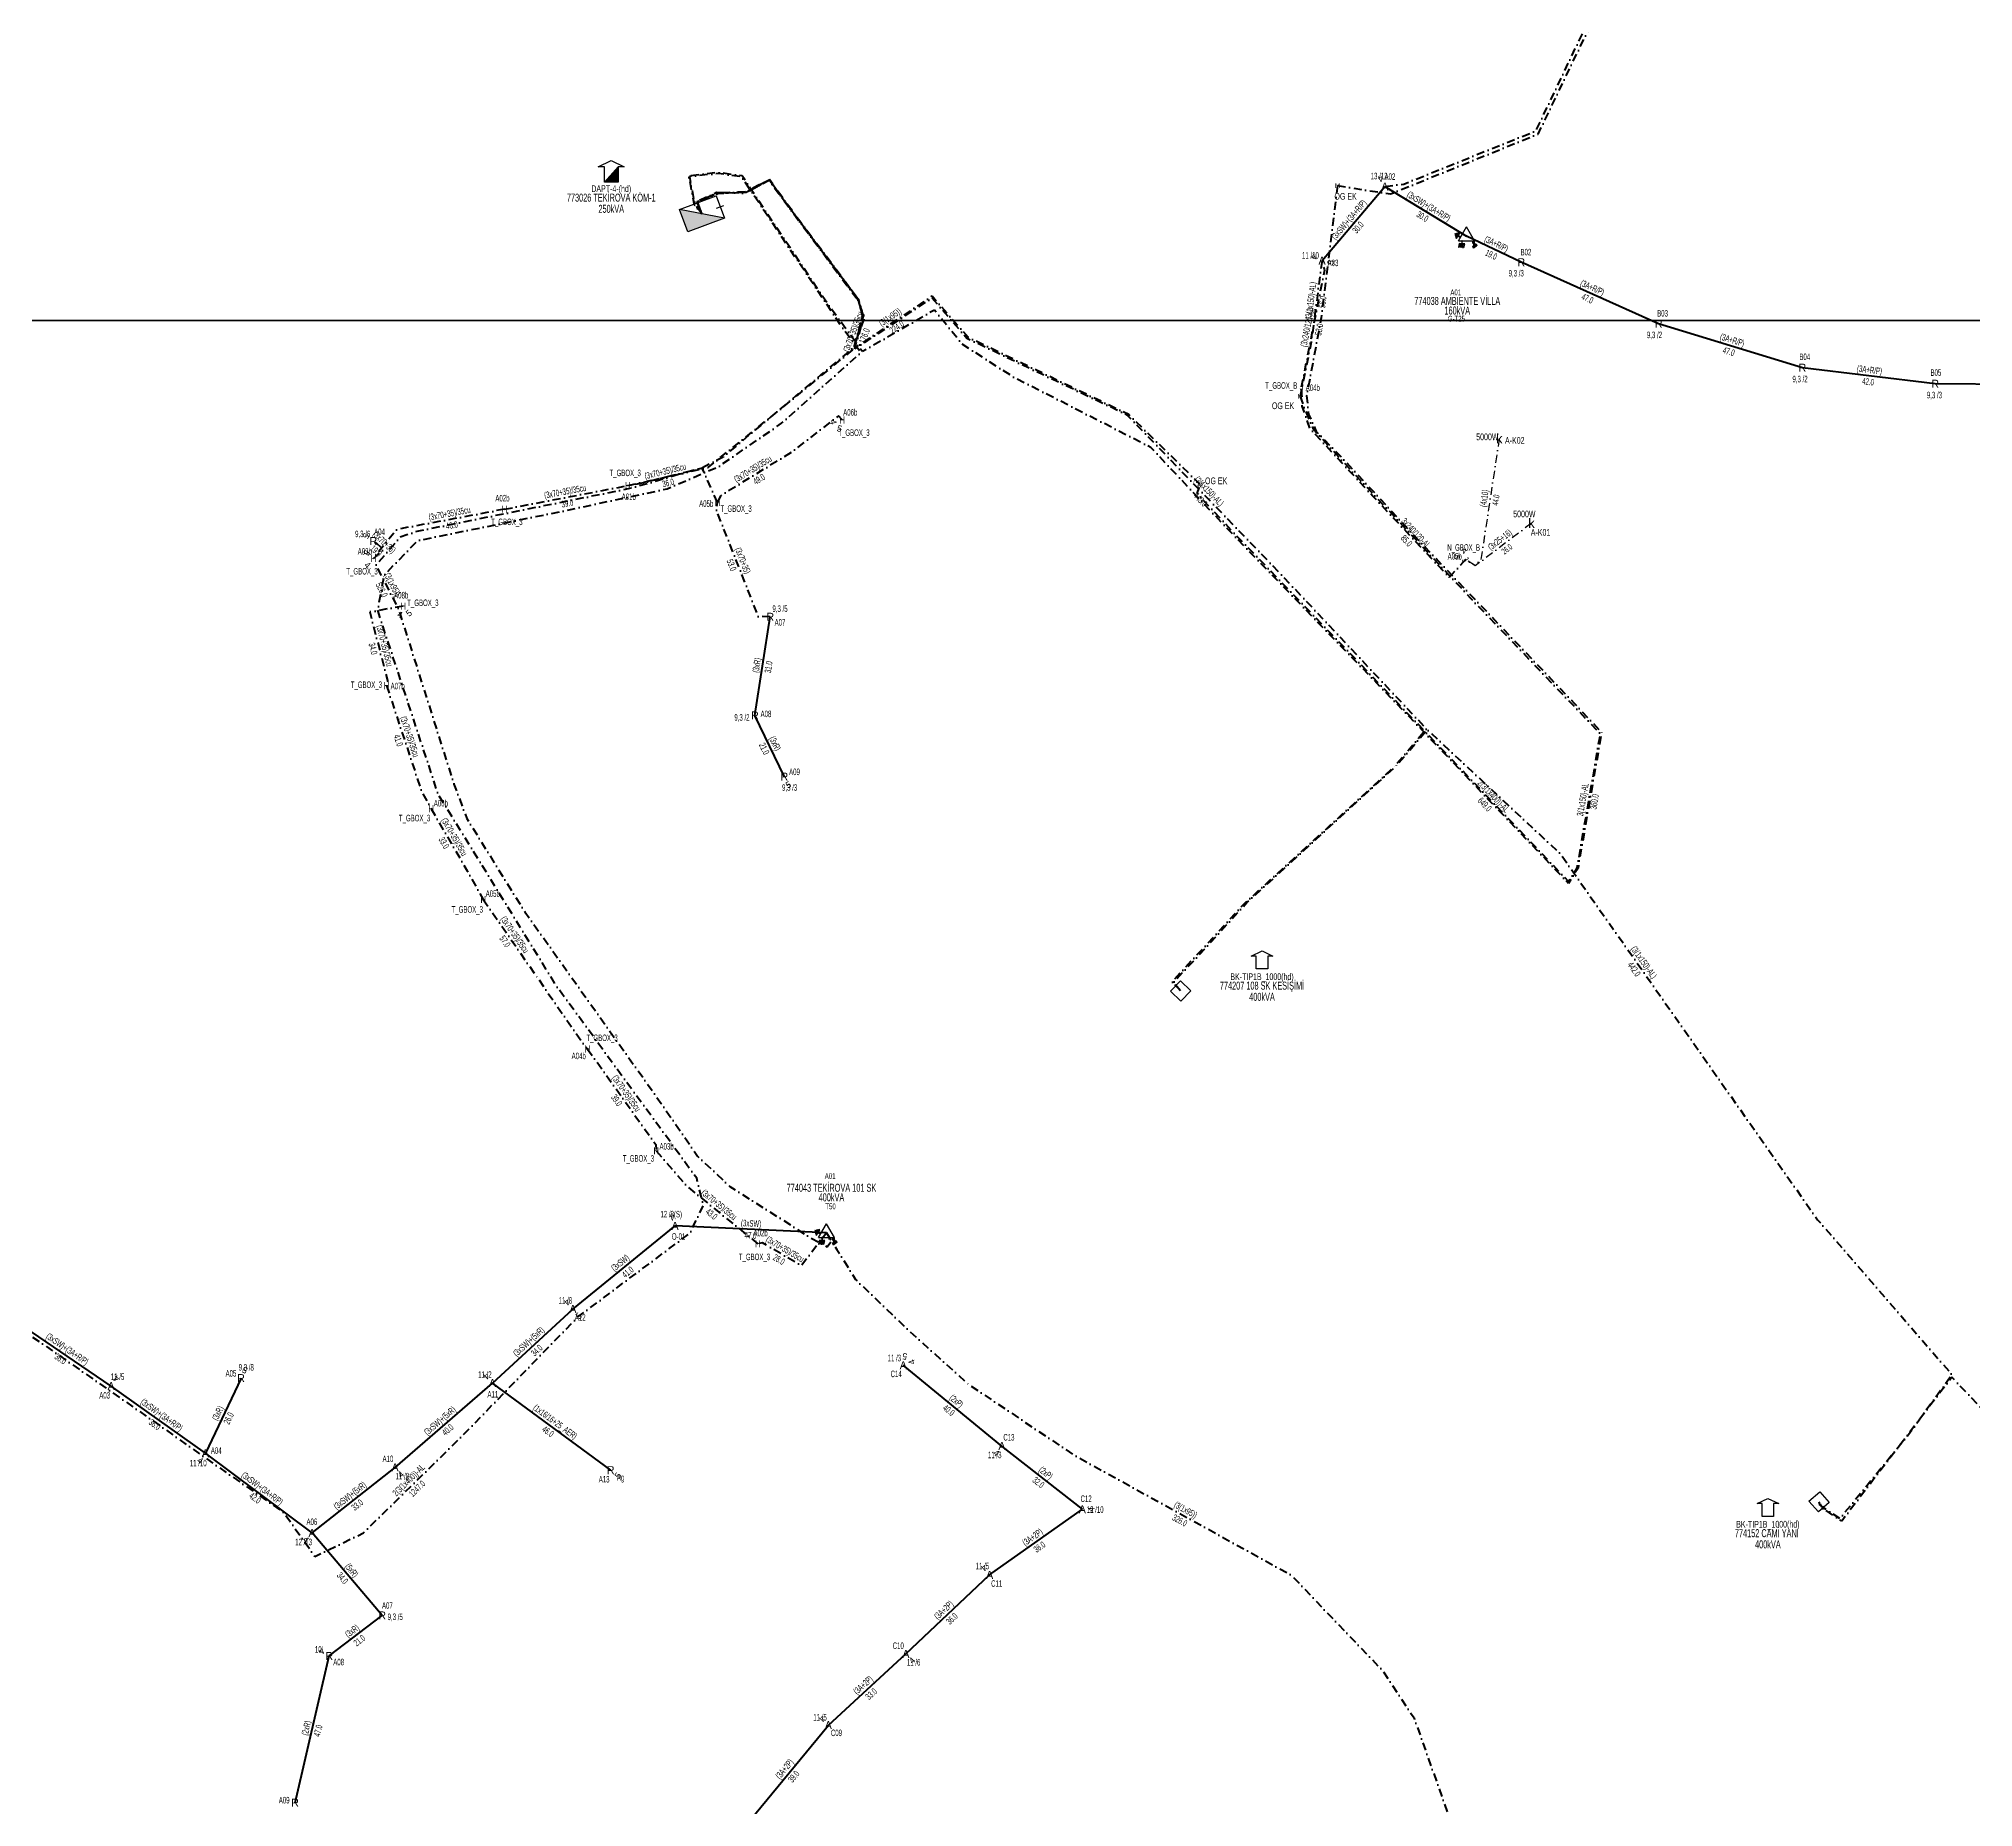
# Model space of a CAD drawing. Header units: millimetres. Extents: x 545573 to 547771, y 4041066 to 4042863.
# Drawn here: x 546329 to 546934, y 4041491 to 4042043 of the extents above; entities that cross this region are included whole.
import ezdxf
from ezdxf.enums import TextEntityAlignment as Align

# ---------------------------------------------------------------- set-up
doc = ezdxf.new("R2010")
doc.units = ezdxf.units.MM
doc.linetypes.add('DASHDOT', pattern=[5, 2.5, -1.25, 0, -1.25])
doc.layers.add('ANTET', color=250, linetype='Continuous')
for name, color, linetype, lineweight in [('DIREK_AG_MEVCUT', 120, 'Continuous', 25), ('DIREK_BOX_MEVCUT', 5, 'Continuous', 25), ('DIREK_BOX_YENI', 5, 'Continuous', 25), ('DIREK_OG_MEVCUT', 16, 'Continuous', 25), ('HAT_ABONE_YERALTI_MEVCUT', 56, 'DASHDOT', 30), ('HAT_AG_HAVAI_MEVCUT', 126, 'Continuous', 50), ('HAT_BOX_YERALTI_MEVCUT', 192, 'DASHDOT', 50), ('HAT_BOX_YERALTI_YENI', 5, 'DASHDOT', 50), ('HAT_ENH_YERALTI_MEVCUT', 6, 'DASHDOT', 70), ('HAT_OG_HAVAI_MEVCUT', 48, 'Continuous', 70), ('HAT_OG_YERALTI_MEVCUT', 48, 'DASHDOT', 70), ('HAT_OG_YERALTI_YENI', 1, 'DASHDOT', 70), ('KOFRE_ABONE_MEVCUT', 6, 'Continuous', 25), ('NODE_OG_YENI', 5, 'Continuous', 25), ('TRAFO_MEVCUT', 5, 'Continuous', 30), ('TRAFO_TADILAT_BYSK', 5, 'Continuous', 30)]:
    doc.layers.add(name, color=color, linetype=linetype, lineweight=lineweight)
doc.styles.add('Direk', font='B_CAD')
doc.styles.get("Standard").update_dxf_attribs({"font": 'Arial'})

# ---------------------------------------------------------------- blocks, each defined once
blk = doc.blocks.new('MODDONBINA_KARE')
at = {"layer": 'TRAFO_TADILAT_BYSK', "linetype": 'Continuous'}
for p, q in [((-2.25, -2.25), (-2.25, 2.25)), ((-2.25, 2.25), (2.25, 2.25)), ((2.25, 2.25), (-2.25, -2.25)), ((0, 1.8), (0, 2.7)), ((2.25, 2.25), (2.25, -2.25)), ((2.25, -2.25), (-2.25, -2.25))]:
    blk.add_line(p, q, dxfattribs=at)
blk.add_solid([(-2.25, -2.25), (2.25, -2.25), (2.25, 2.25)], dxfattribs=at)
blk = doc.blocks.new('MODDONDAPT')
at = {"layer": 'TRAFO_TADILAT_BYSK', "linetype": 'Continuous'}
for p, q in [((-3.4, 2), (0, 3.6)), ((-1.8, 2), (-3.4, 2)), ((1.8, 2), (-1.8, -2)), ((-1.8, -2), (-1.8, 2)), ((0, 3.6), (3.4, 2)), ((3.4, 2), (1.8, 2)), ((1.8, 2), (1.8, -2)), ((1.8, -2), (-1.8, -2))]:
    blk.add_line(p, q, dxfattribs=at)
blk.add_solid([(-1.8, -2), (1.8, -2), (1.8, 2)], dxfattribs=at)
blk = doc.blocks.new('MEV_DIREK')
h = blk.add_hatch(color=32)
h.paths.add_polyline_path([(-2.14, 0.97), (-2.35, 1.09), (-3.31, -0.55), (-3.09, -0.67), (-2.67, 0.06), (-1.89, -0.39), (-1.79, -0.22), (-2.56, 0.23)])
h.paths.add_polyline_path([(-3.46, -0.17), (-3.33, -0.25), (-2.61, 0.99), (-2.74, 1.06)])
h.paths.add_polyline_path([(-3.54, 0.29), (-3.41, 0.22), (-3.05, 0.82), (-3.18, 0.9)])
h.paths.add_polyline_path([(-3.58, 0.81), (-3.66, 0.68), (-3.53, 0.61), (-3.45, 0.74)])
h.paths.add_polyline_path([(-1.51, -2.34), (-2.26, -2.33), (-2.52, -3.47), (-2.42, -3.47), (-2.21, -2.53), (-1.91, -2.54), (-2.12, -3.47), (-2.02, -3.47), (-1.81, -2.54), (-1.51, -2.54), (-1.72, -3.47), (-1.62, -3.48), (-1.41, -2.54), (-1.11, -2.54), (-1.32, -3.48), (-1.22, -3.48), (-1.01, -2.54), (-0.71, -2.55), (-0.92, -3.48), (-0.82, -3.48), (-0.56, -2.35), (-1.31, -2.34), (-1.31, -1.44), (-1.51, -1.44)])
at = {"layer": 'TRAFO_MEVCUT'}
for points in [[(2.35, -1.57), (2.12, -1.92), (2.08, -1.44), (1.94, -1.44), (2.01, -2.32), (2.25, -1.96), (2.31, -2.67), (2.1, -2.67), (2.39, -2.87), (2.4, -2.86), (2.64, -2.49), (2.45, -2.63)], [(2.35, -1.57), (2.12, -1.92), (2.08, -1.44), (1.94, -1.44), (2.01, -2.32), (2.25, -1.96), (2.31, -2.67), (2.1, -2.67), (2.39, -2.87), (1.98, -3.19), (2.2, -3.79), (2.26, -3.74), (2.08, -3.26), (2.26, -3.13), (2.44, -3.6), (2.49, -3.56), (2.32, -3.08), (2.49, -2.94), (2.67, -3.42), (2.73, -3.38), (2.55, -2.9), (2.73, -2.76), (2.91, -3.24), (2.97, -3.2), (2.79, -2.72), (2.97, -2.58), (3.15, -3.06), (3.21, -3.01), (2.98, -2.42), (2.4, -2.86), (2.64, -2.49), (2.45, -2.63)], [(2.97, -2.58), (3.15, -3.06), (3.21, -3.01), (2.98, -2.42), (2.4, -2.86), (2.64, -2.49), (2.45, -2.63), (2.35, -1.57), (2.12, -1.92), (2.08, -1.44), (1.94, -1.44), (2.01, -2.32), (2.25, -1.96), (2.31, -2.67), (2.1, -2.67), (2.39, -2.87), (1.98, -3.19), (2.2, -3.79), (2.26, -3.74), (2.08, -3.26), (2.26, -3.13), (2.44, -3.6), (2.49, -3.56), (2.32, -3.08), (2.49, -2.94), (2.67, -3.42), (2.73, -3.38), (2.55, -2.9), (2.73, -2.76), (2.91, -3.24), (2.97, -3.2), (2.79, -2.72)]]:
    blk.add_hatch(color=32, dxfattribs=at).paths.add_polyline_path(points)
at = {"layer": 'TRAFO_MEVCUT', "linetype": 'Continuous'}
for p, q in [((-2.5, -1.44), (0, 2.89)), ((2.5, -1.44), (0, 2.89)), ((-2.5, -1.44), (2.5, -1.44))]:
    blk.add_line(p, q, dxfattribs=at)
at = {"layer": 'TRAFO_MEVCUT', "color": 32, "flags": 128}
blk.add_lwpolyline([(1.94, -1.44), (2.08, -1.44), (2.12, -1.92), (2.35, -1.57), (2.45, -2.63), (2.64, -2.49), (2.4, -2.86), (2.98, -2.42), (3.21, -3.01), (3.15, -3.06), (2.97, -2.58), (2.79, -2.72), (2.97, -3.2), (2.91, -3.24), (2.73, -2.76), (2.55, -2.9), (2.73, -3.38), (2.67, -3.42), (2.49, -2.94), (2.32, -3.08), (2.49, -3.56), (2.44, -3.6), (2.26, -3.13), (2.08, -3.26), (2.26, -3.74), (2.2, -3.79), (1.98, -3.19), (2.39, -2.87), (2.1, -2.67), (2.31, -2.67), (2.25, -1.96), (2.01, -2.32), (1.94, -1.44)], dxfattribs=at)
at = {"layer": 'TRAFO_TADILAT_BYSK', "color": 32, "flags": 128}
for points in [[(-3.53, 0.61), (-3.45, 0.74), (-3.58, 0.81), (-3.66, 0.68), (-3.53, 0.61)], [(-3.41, 0.22), (-3.05, 0.82), (-3.18, 0.9), (-3.54, 0.29), (-3.41, 0.22)], [(-3.33, -0.25), (-2.61, 0.99), (-2.74, 1.06), (-3.46, -0.17), (-3.33, -0.25)], [(-1.79, -0.22), (-2.56, 0.23), (-2.14, 0.97), (-2.35, 1.09), (-3.31, -0.55), (-3.09, -0.67), (-2.67, 0.06), (-1.89, -0.39), (-1.79, -0.22)], [(-1.31, -1.44), (-1.51, -1.44), (-1.51, -2.34), (-2.26, -2.33), (-2.52, -3.47), (-2.42, -3.47), (-2.21, -2.53), (-1.91, -2.54), (-2.12, -3.47), (-2.02, -3.47), (-1.81, -2.54), (-1.51, -2.54), (-1.72, -3.47), (-1.62, -3.48), (-1.41, -2.54), (-1.11, -2.54), (-1.32, -3.48), (-1.22, -3.48), (-1.01, -2.54), (-0.71, -2.55), (-0.92, -3.48), (-0.82, -3.48), (-0.56, -2.35), (-1.31, -2.34), (-1.31, -1.44)]]:
    blk.add_lwpolyline(points, dxfattribs=at)
blk = doc.blocks.new('MEV_BINA_KARE')
at = {"layer": 'TRAFO_MEVCUT', "linetype": 'Continuous'}
for p, q in [((-2.25, -2.25), (-2.25, 2.25)), ((-2.25, 2.25), (2.25, 2.25)), ((0, 1.8), (0, 2.7)), ((2.25, 2.25), (2.25, -2.25)), ((2.25, -2.25), (-2.25, -2.25))]:
    blk.add_line(p, q, dxfattribs=at)
blk = doc.blocks.new('MEV_BETKOSK')
at = {"layer": 'TRAFO_MEVCUT', "linetype": 'Continuous'}
for p, q in [((-3.4, 2), (0, 3.6)), ((-1.8, 2), (-3.4, 2)), ((-1.8, -2), (-1.8, 2)), ((0, 3.6), (3.4, 2)), ((3.4, 2), (1.8, 2)), ((1.8, 2), (1.8, -2)), ((1.8, -2), (-1.8, -2))]:
    blk.add_line(p, q, dxfattribs=at)

msp = doc.modelspace()

# ---------------------------------------------------------------- linework, layer by layer
at = {"layer": 'ANTET', "flags": 128}
for points in [[(546248.06, 4041955.34), (546248.06, 4042835.34), (547573.06, 4042835.34), (547573.06, 4041955.34), (546248.06, 4041955.34)], [(545573.06, 4041075.34), (545573.06, 4041955.34), (547243.06, 4041955.34), (547243.06, 4041075.34), (545573.06, 4041075.34)]]:
    msp.add_lwpolyline(points, close=True, dxfattribs=at)
at = {"layer": 'HAT_ABONE_YERALTI_MEVCUT', "flags": 128}
for points in [[(546785.57, 4041918.45), (546779.83, 4041880.58), (546777.86, 4041878.91), (546774.99, 4041880.65)], [(546795.64, 4041892.03), (546778.08, 4041878.69), (546774.99, 4041880.65)]]:
    msp.add_lwpolyline(points, dxfattribs=at)
at = {"layer": 'HAT_AG_HAVAI_MEVCUT'}
for p, q in [((546792.43, 4041973.59), (546775.33, 4041981.74)), ((546835.37, 4041954.36), (546792.43, 4041973.59)), ((546880.31, 4041940.62), (546835.37, 4041954.36)), ((546921.79, 4041935.61), (546880.31, 4041940.62)), ((546965.01, 4041935.14), (546921.79, 4041935.61)), ((546552.93, 4041831.9), (546557.74, 4041862.75)), ((546562.17, 4041812.76), (546552.93, 4041831.9)), ((546630.13, 4041603.51), (546599.31, 4041628.77)), ((546392.37, 4041624.73), (546381.21, 4041601.23)), ((546507.89, 4041595.95), (546470.92, 4041623.2)), ((546655.27, 4041583.74), (546630.13, 4041603.51)), ((546626.29, 4041563.23), (546655.27, 4041583.74)), ((546436.46, 4041550.54), (546414.54, 4041576.32)), ((546600.13, 4041538.51), (546626.29, 4041563.23)), ((546419.92, 4041537.86), (546436.46, 4041550.54)), ((546409.24, 4041491.99), (546419.92, 4041537.86)), ((546575.89, 4041516.25), (546600.13, 4041538.51)), ((546551.34, 4041486.46), (546575.89, 4041516.25))]:
    msp.add_line(p, q, dxfattribs=at)
at = {"layer": 'HAT_BOX_YERALTI_MEVCUT', "flags": 128}
for points in [[(546513.23, 4041903.77), (546538.31, 4041909.44), (546560.47, 4041927.3), (546583.53, 4041946.2), (546587.27, 4041956.29), (546584.94, 4041962.36), (546564.2, 4041989.94), (546557.43, 4041999.33), (546549.73, 4041995.17), (546540.98, 4041995.38), (546534.91, 4041992.56), (546535.26, 4041990.65), (546536.4, 4041988.75)], [(546723.79, 4041934.62), (546731.02, 4041971.25), (546730.18, 4041974.14)], [(546580.19, 4041924.28), (546579.02, 4041925.53), (546564.32, 4041914.17), (546542.2, 4041900.58), (546541.22, 4041898.53)], [(546541.22, 4041898.53), (546536.49, 4041909.17), (546514.24, 4041903.74), (546513.23, 4041903.77)], [(546474.69, 4041896.4), (546513.23, 4041903.77)], [(546557.74, 4041862.75), (546554.01, 4041862.84), (546540.8, 4041896.42), (546541.22, 4041898.53)], [(546474.69, 4041896.4), (546441.04, 4041890.05), (546434.96, 4041882.66), (546433.76, 4041881)], [(546433.76, 4041881), (546436.84, 4041883.77), (546434.81, 4041885.67), (546433.68, 4041886.44)], [(546443.01, 4041866.06), (546432.61, 4041864.27), (546438.25, 4041842.26), (546437.82, 4041841.25)], [(546437.82, 4041841.25), (546448.79, 4041808.14), (546451.75, 4041802.75)], [(546451.75, 4041802.75), (546463.05, 4041783.31), (546468.05, 4041774.37)], [(546468.05, 4041774.37), (546484.71, 4041750.31), (546499.39, 4041729.12), (546500.65, 4041727.62)], [(546500.65, 4041727.62), (546521.93, 4041697.8), (546522.13, 4041695.81)], [(546522.13, 4041695.81), (546531.63, 4041684.72), (546549.53, 4041670.28), (546553.85, 4041666.7)], [(546575.33, 4041670.13), (546567.46, 4041659.89), (546555.35, 4041666.99), (546553.85, 4041666.7)]]:
    msp.add_lwpolyline(points, dxfattribs=at)
at = {"layer": 'HAT_BOX_YERALTI_YENI', "flags": 128}
msp.add_lwpolyline([(546774.99, 4041880.65), (546769.95, 4041875.08), (546745.98, 4041900.57), (546726.37, 4041921.64), (546724, 4041928.58), (546723.91, 4041932.2), (546723.79, 4041934.62)], dxfattribs=at)
at = {"layer": 'HAT_ENH_YERALTI_MEVCUT', "flags": 128}
msp.add_lwpolyline([(546735.03, 4041997.56), (546751.56, 4041994.94), (546797.72, 4042013.69), (546831.18, 4042083.23), (546874.64, 4042170.25), (546878.06, 4042186.38), (546875.44, 4042261.33), (546882.29, 4042294.39), (546901.63, 4042371.73), (546894.57, 4042377.17), (546867.97, 4042372.74), (546865.95, 4042369.11), (546866.02, 4042367.18)], dxfattribs=at)
at = {"layer": 'HAT_OG_HAVAI_MEVCUT'}
for p, q in [((546730.18, 4041974.14), (546749.8, 4041997.27)), ((546749.8, 4041997.27), (546775.33, 4041981.74)), ((546496.05, 4041646.34), (546527.99, 4041672.34)), ((546575.33, 4041670.13), (546527.99, 4041672.34)), ((546470.92, 4041623.2), (546496.05, 4041646.34)), ((546351.74, 4041622.25), (546322.25, 4041642.37)), ((546381.21, 4041601.23), (546351.74, 4041622.25)), ((546440.49, 4041596.82), (546470.92, 4041623.2)), ((546414.54, 4041576.32), (546381.21, 4041601.23)), ((546414.54, 4041576.32), (546440.49, 4041596.82))]:
    msp.add_line(p, q, dxfattribs=at)
at = {"layer": 'HAT_OG_YERALTI_MEVCUT', "flags": 128}
for points in [[(546749.8, 4041997.27), (546755.75, 4041998.05), (546796.98, 4042014.65), (546828.74, 4042080.91), (546828.75, 4042082.17)], [(546536.4, 4041988.75), (546534.98, 4041992.39), (546541.37, 4041995.06), (546550.56, 4041995.65), (546557.27, 4041999.24), (546561.28, 4041993.85), (546585.22, 4041961.63), (546586.58, 4041956.7), (546583.76, 4041946.93), (546542.98, 4041912.71), (546536.54, 4041909.37), (546514.23, 4041902.93), (546447.32, 4041889.43), (546442.09, 4041887.69), (546434.47, 4041878.88), (546441.54, 4041865.21), (546458.88, 4041810.46), (546462.88, 4041799.7), (546481.05, 4041770.52), (546523.69, 4041710.59), (546535.01, 4041694.16), (546545.15, 4041684.62), (546570.72, 4041668.39), (546575.52, 4041665.78), (546576.72, 4041667.4), (546575.33, 4041670.13)], [(546692.07, 4041904.14), (546669.81, 4041925.96), (546619.67, 4041950.07), (546608.29, 4041963), (546584.16, 4041946.76), (546586.23, 4041953.66), (546586.86, 4041956.75), (546585.48, 4041961.68), (546574.05, 4041977.13), (546566.64, 4041986.85), (546557.47, 4041999.42), (546554.24, 4041997.77), (546549.97, 4041995.58), (546541.27, 4041995.24), (546534.8, 4041992.43), (546536.06, 4041989.31), (546536.4, 4041988.75)], [(546685.96, 4041745.78), (546683.35, 4041748.69), (546705.77, 4041772.96), (546752.83, 4041815.94), (546762.8, 4041827.73), (546717.78, 4041875.57), (546669.28, 4041925.84), (546619.17, 4041949.8), (546608.32, 4041962.42), (546584.16, 4041946.55), (546584.49, 4041948.72), (546586.33, 4041954.95), (546586.58, 4041956.91), (546585.29, 4041961.75), (546566.54, 4041986.93), (546557.45, 4041999.28), (546550.23, 4041995.39), (546541.54, 4041995.23), (546534.86, 4041992.47), (546536.4, 4041988.75)], [(546730.18, 4041974.14), (546726.8, 4041948.64), (546723.31, 4041931.67)], [(546685.96, 4041745.78), (546683.78, 4041748.47), (546694.06, 4041759.52), (546706.71, 4041773.42), (546726.53, 4041791.56), (546753.43, 4041816.19), (546763.03, 4041827.49), (546804.61, 4041788.71), (546853.88, 4041718.62), (546885.04, 4041674.25), (546927.05, 4041625.82), (546913.75, 4041607.38), (546891.97, 4041580.79), (546886.28, 4041584.64), (546885.52, 4041586.06)], [(546575.33, 4041670.13), (546578.59, 4041664.95), (546584.42, 4041655.56), (546600.85, 4041639.82), (546619.47, 4041622.96), (546652.71, 4041600.66), (546720.57, 4041563.14), (546749.16, 4041533.22), (546758.93, 4041518.49), (546777.83, 4041465.18), (546786.36, 4041445.03), (546789.74, 4041438.56)], [(547201.98, 4041379.4), (547196.25, 4041378.33), (547184.11, 4041373.68), (547166.11, 4041388.78), (547155.77, 4041386.77), (547146.11, 4041391.9), (547046.21, 4041499.29), (546927.02, 4041625.04), (546892.59, 4041580.06), (546885.92, 4041584.56), (546885.52, 4041586.06)]]:
    msp.add_lwpolyline(points, dxfattribs=at)
at = {"layer": 'HAT_OG_YERALTI_YENI', "flags": 128}
for points in [[(545992.9, 4041905.46), (545996.63, 4041904.8), (546001.61, 4041903.68), (546006.52, 4041902.03), (546011.47, 4041900.8), (546016.98, 4041900.84), (546027.02, 4041899.9), (546032.71, 4041898.8), (546037.68, 4041895.99), (546042.09, 4041892.77), (546046.8, 4041889.73), (546051.04, 4041885.66), (546054.95, 4041882.57), (546060.81, 4041879.05), (546065.12, 4041874.94), (546068.33, 4041870.5), (546070.93, 4041865.92), (546073.18, 4041861.12), (546075.81, 4041856.88), (546079.74, 4041853.08), (546084.15, 4041850.31), (546089.53, 4041847.6), (546094.53, 4041848.77), (546100.29, 4041850.92), (546104.24, 4041852.44), (546109.36, 4041853.35), (546114.69, 4041854.97), (546120.22, 4041856.01), (546125.29, 4041855.17), (546130.38, 4041852.35), (546135.04, 4041849.13), (546139.75, 4041845.46), (546144.04, 4041842.65), (546150.01, 4041839.82), (546153.14, 4041838.32), (546154.43, 4041837.89), (546159.62, 4041835.42), (546166.27, 4041831.06), (546169.21, 4041829.25), (546172.19, 4041827.16), (546178.34, 4041822.72), (546180.18, 4041817.86), (546177.5, 4041812.54), (546174.69, 4041808.1), (546172.87, 4041802.61), (546171.81, 4041797.38), (546171.2, 4041791.12), (546171.89, 4041785.83), (546174.27, 4041777.51), (546184.07, 4041765.85), (546194.15, 4041752.13), (546200.49, 4041742.49), (546203.96, 4041738.28), (546211.8, 4041731.01), (546217.8, 4041724.67), (546224.08, 4041718.68), (546229.28, 4041712.85), (546234.88, 4041706.02), (546241.78, 4041697.44), (546259.37, 4041683.94), (546263.75, 4041676.6), (546265.54, 4041675.19), (546271.09, 4041670.04), (546274.06, 4041667.46), (546283.93, 4041663.14), (546289.59, 4041665.22), (546295.98, 4041661.8), (546301.02, 4041655.19), (546331.53, 4041634.63), (546367.81, 4041609.33), (546381.64, 4041599.47), (546405.7, 4041582.7), (546415.46, 4041568.96), (546430.6, 4041576.35), (546461.48, 4041606.67), (546497.64, 4041643.87), (546532.6, 4041670.02), (546536.85, 4041678.72), (546534.77, 4041687.24), (546491.2, 4041746.91), (546453.99, 4041807.22), (546435.05, 4041864.81), (546437.14, 4041875.87), (546447.56, 4041886.58), (546493.7, 4041895.96), (546525.49, 4041902.76), (546541.69, 4041909.77), (546561.25, 4041923.24), (546586.03, 4041945.32), (546580.66, 4041952.58), (546548.71, 4042000.38), (546541.5, 4042001.33), (546532.46, 4042000.45), (546533.92, 4041992.94), (546534.94, 4041990.54), (546536.4, 4041988.75)], [(546735.03, 4041997.56), (546732.08, 4041973.71), (546729.9, 4041956.17), (546725.36, 4041931.8), (546725.98, 4041926.14), (546728.39, 4041920.7), (546736.73, 4041912.14), (546761.36, 4041885.59), (546808.94, 4041835.79), (546817.56, 4041826.58), (546810.17, 4041784.21), (546807.22, 4041779.41), (546757.58, 4041831.38), (546701.33, 4041889.49), (546676.72, 4041915.69), (546633.86, 4041937.62), (546617.64, 4041948.07), (546609.05, 4041958.64), (546586.53, 4041945.66), (546575.53, 4041960.82), (546548.91, 4042000.61), (546541.45, 4042001.61), (546532.21, 4042000.58), (546534, 4041991.59), (546536.4, 4041988.75)], [(546723.31, 4041931.67), (546725.22, 4041926.59), (546727.41, 4041921.43), (546738.62, 4041909.21), (546776.49, 4041868.7), (546817.11, 4041826.23), (546809.82, 4041784.31), (546807.24, 4041780), (546760.17, 4041829.15), (546733.98, 4041856.47), (546702.38, 4041889.27), (546691.12, 4041901.31), (546691.82, 4041903.1), (546692.07, 4041904.14)]]:
    msp.add_lwpolyline(points, dxfattribs=at)

# ---------------------------------------------------------------- block references
at = {"layer": 'TRAFO_MEVCUT'}
for name, p in [('MEV_DIREK', (546775.33, 4041981.74)), ('MEV_BETKOSK', (546711.42, 4041754.69)), ('MEV_DIREK', (546575.33, 4041670.13)), ('MEV_BETKOSK', (546869.51, 4041583.51))]:
    msp.add_blockref(name, p, dxfattribs=at)
for p, rotation in [((546685.96, 4041745.78), 45.80692899999999), ((546885.52, 4041586.06), 220.629156)]:
    msp.add_blockref('MEV_BINA_KARE', p, dxfattribs=dict(at, rotation=rotation))
at = {"layer": 'TRAFO_TADILAT_BYSK', "xscale": 1.199999999999999, "yscale": 1.199999999999999}
msp.add_blockref('MODDONDAPT', (546508.05, 4042001.05), dxfattribs=at)
at = {"layer": 'TRAFO_TADILAT_BYSK', "xscale": 1.648182, "yscale": 2.708334999999999, "rotation": 290.608123}
msp.add_blockref('MODDONBINA_KARE', (546536.4, 4041988.75), dxfattribs=at)

# ---------------------------------------------------------------- texts
at = {"layer": 'DIREK_AG_MEVCUT', "width": 0.53}
for s, p in [('B02', (546793.9, 4041976.76)), ('9,3 /3', (546790.86, 4041970.18)), ('B03', (546836.6, 4041957.64)), ('9,3 /2', (546834.07, 4041950.89)), ('B04', (546881.03, 4041944.04)), ('9,3 /2', (546879.56, 4041937.07)), ('B05', (546922.02, 4041939.1)), ('9,3 /3', (546921.56, 4041932.07)), ('9,3 /6', (546430.37, 4041888.68)), ('A04', (546435.64, 4041889.33)), ('9,3 /5', (546560.79, 4041865.29)), ('A07', (546560.79, 4041861.03)), ('9,3 /2', (546548.89, 4041831.3)), ('A08', (546556.4, 4041832.41)), ('A09', (546565.32, 4041814.28)), ('9,3 /3', (546563.8, 4041809.38)), ('A05', (546389.21, 4041626.23)), ('9,3 /8', (546393.98, 4041628.12)), ('A13', (546505.82, 4041593.13)), ('Ag', (546510.94, 4041593.7)), ('A07', (546438.09, 4041553.64)), ('9,3 /5', (546440.53, 4041550.11)), ('10I', (546416.75, 4041539.91)), ('A08', (546422.86, 4041535.97)), ('A09', (546405.83, 4041492.79))]:
    msp.add_text(s, height=2.05, dxfattribs=at).set_placement(p, align=Align.MIDDLE_CENTER)
at = {"layer": 'DIREK_AG_MEVCUT', "style": 'Direk'}
for p in [(546792.43, 4041973.59), (546835.37, 4041954.36), (546880.31, 4041940.62), (546921.79, 4041935.61), (546433.68, 4041886.44), (546557.74, 4041862.75), (546552.93, 4041831.9), (546562.17, 4041812.76), (546392.37, 4041624.73), (546507.89, 4041595.95), (546436.46, 4041550.54), (546419.92, 4041537.86), (546409.24, 4041491.99)]:
    msp.add_text('R', height=2.5, dxfattribs=at).set_placement(p, align=Align.MIDDLE_CENTER)
at = {"layer": 'DIREK_AG_MEVCUT', "color": 32, "style": 'Direk'}
for s, rotation, p in [('5', 595.7874, (546431.36, 4041888.01)), ('5', 385.75283, (546563.38, 4041810.24)), ('5', 514.5956, (546393.57, 4041627.26)), ('5', 413.60811, (546510.15, 4041594.29)), ('4', 237.18475, (546417.57, 4041539.38))]:
    msp.add_text(s, height=2, rotation=rotation, dxfattribs=at).set_placement(p, align=Align.MIDDLE_CENTER)
at = {"layer": 'DIREK_BOX_MEVCUT', "color": 32, "style": 'Direk'}
for s, rotation, p in [('4', 283.02507, (546577.47, 4041923.65)), ('5', 343.02507, (546579.38, 4041921.6)), ('5', 231.08356, (546431.58, 4041882.76)), ('4', 318.03345, (546431.88, 4041878.91)), ('4', 339.79782, (546442.04, 4041863.43)), ('5', 399.79782, (546444.8, 4041863.91))]:
    msp.add_text(s, height=2, rotation=rotation, dxfattribs=at).set_placement(p, align=Align.MIDDLE_CENTER)
at = {"layer": 'DIREK_BOX_MEVCUT', "style": 'Direk', "width": 0.8}
for p in [(546580.19, 4041924.28), (546513.23, 4041903.77), (546541.22, 4041898.53), (546474.69, 4041896.4), (546433.76, 4041881), (546443.01, 4041866.06), (546437.82, 4041841.25), (546451.75, 4041802.75), (546468.05, 4041774.37), (546500.65, 4041727.62), (546522.13, 4041695.81), (546553.85, 4041666.7)]:
    msp.add_text('H', height=2.25, dxfattribs=at).set_placement(p, align=Align.MIDDLE_CENTER)
at = {"layer": 'DIREK_BOX_MEVCUT', "width": 0.53}
for s, p in [('A06b', (546582.75, 4041926.67)), ('T_GBOX_3', (546583.89, 4041920.32)), ('T_GBOX_3', (546512.4, 4041907.75)), ('A02b', (546474.04, 4041899.83)), ('A01b', (546513.51, 4041900.28)), ('A05b', (546537.74, 4041898.14)), ('T_GBOX_3', (546475.44, 4041892.44)), ('T_GBOX_3', (546547.06, 4041896.59)), ('A03b', (546431.03, 4041883.2)), ('T_GBOX_3', (546430.16, 4041877)), ('A08b', (546442.42, 4041869.51)), ('T_GBOX_3', (546449.18, 4041867.13)), ('T_GBOX_3', (546431.52, 4041841.51)), ('A07b', (546441.31, 4041841.1)), ('A06b', (546454.8, 4041804.47)), ('T_GBOX_3', (546446.58, 4041799.83)), ('T_GBOX_3', (546463.06, 4041771.26)), ('A05b', (546471.02, 4041776.22)), ('T_GBOX_3', (546505.17, 4041731.13)), ('A04b', (546497.88, 4041725.48)), ('T_GBOX_3', (546516.53, 4041693.42)), ('A03b', (546525.34, 4041697.18)), ('A02b', (546554.72, 4041670.09)), ('T_GBOX_3', (546552.81, 4041662.64))]:
    msp.add_text(s, height=2.05, dxfattribs=at).set_placement(p, align=Align.MIDDLE_CENTER)
at = {"layer": 'DIREK_BOX_YENI', "width": 0.53}
for s, p in [('T_GBOX_B', (546717.43, 4041935.07)), ('A04b', (546727.28, 4041934.37)), ('A05b', (546771.64, 4041881.67)), ('N_GBOX_B', (546774.44, 4041884.42))]:
    msp.add_text(s, height=2.05, dxfattribs=at).set_placement(p, align=Align.MIDDLE_CENTER)
at = {"layer": 'DIREK_BOX_YENI', "style": 'Direk', "width": 0.8}
msp.add_text('J', height=2.25, dxfattribs=at).set_placement((546723.79, 4041934.62), align=Align.MIDDLE_CENTER)
at = {"layer": 'DIREK_BOX_YENI', "color": 32, "style": 'Direk'}
for s, rotation, p in [('5', 253.07036, (546772.31, 4041881.47)), ('4', 188.2751, (546774.59, 4041883.42))]:
    msp.add_text(s, height=2, rotation=rotation, dxfattribs=at).set_placement(p, align=Align.MIDDLE_CENTER)
at = {"layer": 'DIREK_BOX_YENI', "style": 'Direk', "width": 0.8}
msp.add_text('J', height=2.25, rotation=309.79766, dxfattribs=at).set_placement((546774.99, 4041880.65), align=Align.MIDDLE_CENTER)
at = {"layer": 'DIREK_OG_MEVCUT', "width": 0.53}
for s, p in [('13 /12', (546748.01, 4042000.55)), ('A02', (546751.39, 4042000.38)), ('11 /10', (546726.55, 4041975.75)), ('A03', (546733.6, 4041973.41)), ('12 /8(S)', (546526.79, 4041676)), ('O-01', (546529.09, 4041669.02)), ('11 /8', (546493.72, 4041649.03)), ('A12', (546498.34, 4041643.7)), ('11 /5', (546353.77, 4041625.17)), ('11 /2', (546468.55, 4041625.85)), ('11 /3', (546596.54, 4041631.03)), ('C14', (546597.09, 4041626.06)), ('A03', (546349.74, 4041619.38)), ('A11', (546471.05, 4041619.7)), ('A04', (546384.6, 4041602.07)), ('C13', (546632.32, 4041606.24)), ('11 /10', (546378.97, 4041598.16)), ('A10', (546438.26, 4041599.51)), ('11 /3', (546627.9, 4041600.73)), ('11 /8', (546442.76, 4041594.08)), ('C12', (546656.46, 4041587.03)), ('12 /10', (546659.28, 4041583.64)), ('A06', (546414.49, 4041579.82)), ('12 /13', (546411.9, 4041573.51)), ('11 /5', (546624.03, 4041565.98)), ('C11', (546628.51, 4041560.52)), ('C10', (546597.74, 4041541.07)), ('11 /6', (546602.56, 4041535.9)), ('11 /5', (546573.3, 4041518.7)), ('C09', (546578.43, 4041513.84))]:
    msp.add_text(s, height=2.05, dxfattribs=at).set_placement(p, align=Align.MIDDLE_CENTER)
at = {"layer": 'DIREK_OG_MEVCUT', "color": 32, "style": 'Direk'}
for s, rotation, p in [('4', 208.58041, (546748.46, 4041999.72)), ('4', 246.06743, (546727.62, 4041975.28)), ('5', 437.98158, (546732.92, 4041973.56)), ('4', 198.23557, (546527.12, 4041675)), ('4', 220.89102, (546494.21, 4041648.46)), ('5', 400.89102, (546497.88, 4041644.22)), ('5', 530.66426, (546599.76, 4041631.53)), ('4', 470.66426, (546601.93, 4041629.76)), ('4', 145.09128, (546353.34, 4041624.55)), ('4', 221.78689, (546469.05, 4041625.29)), ('4', 323.8616, (546379.56, 4041598.96)), ('4', 321.24469, (546628.38, 4041601.32)), ('4', 399.61762, (546442.28, 4041594.66)), ('4', 448.55435, (546658.07, 4041583.67)), ('4', 316.80285, (546412.62, 4041574.28)), ('4', 219.32942, (546624.52, 4041565.39)), ('4', 402.96975, (546602.04, 4041536.46)), ('4', 226.53638, (546573.86, 4041518.17))]:
    msp.add_text(s, height=2, rotation=rotation, dxfattribs=at).set_placement(p, align=Align.MIDDLE_CENTER)
at = {"layer": 'DIREK_OG_MEVCUT', "style": 'Direk'}
for p in [(546749.8, 4041997.27), (546730.18, 4041974.14), (546527.99, 4041672.34), (546496.05, 4041646.34), (546599.31, 4041628.77), (546351.74, 4041622.25), (546470.92, 4041623.2), (546381.21, 4041601.23), (546630.13, 4041603.51), (546440.49, 4041596.82), (546655.27, 4041583.74), (546414.54, 4041576.32), (546626.29, 4041563.23), (546600.13, 4041538.51), (546575.89, 4041516.25)]:
    msp.add_text('A', height=2.5, dxfattribs=at).set_placement(p, align=Align.MIDDLE_CENTER)
at = {"layer": 'HAT_ABONE_YERALTI_MEVCUT', "lineweight": 30, "width": 0.53}
for s, rotation, p in [('(4x10)', 441.37973, (546781.86, 4041899.64)), ('(3x25+16)', 397.21503, (546786.34, 4041886.04))]:
    msp.add_text(s, height=2.05, rotation=rotation, dxfattribs=at).set_placement(p, align=Align.CENTER)
for s, rotation, p in [('44.0', 441.37973, (546783.54, 4041899.39)), ('26.0', 397.21503, (546787.37, 4041884.68))]:
    msp.add_text(s, height=1.9, rotation=rotation, dxfattribs=at).set_placement(p, align=Align.TOP_CENTER)
at = {"layer": 'HAT_AG_HAVAI_MEVCUT', "lineweight": 30, "width": 0.53}
for s, rotation, p in [('19.0', 334.51022, (546783.51, 4041976.9)), ('47.0', 335.88022, (546813.55, 4041963.2)), ('47.0', 342.99445, (546857.59, 4041946.68)), ('42.0', 353.11211, (546900.95, 4041937.27)), ('31.0', 81.1365, (546556.18, 4041847.19)), ('21.0', 295.75283, (546556.78, 4041821.96)), ('40.0', 320.66426, (546614.18, 4041615.48)), ('26.0', 424.5956, (546387.56, 4041612.61)), ('46.0', 323.60811, (546488.9, 4041608.89)), ('32.0', 321.82513, (546642.18, 4041592.95)), ('36.0', 35.28358, (546641.27, 4041572.79)), ('34.0', 310.37334, (546424.85, 4041562.88)), ('36.0', 43.37526, (546613.79, 4041550.25)), ('21.0', 37.47594, (546428.71, 4041543.53)), ('33.0', 42.56424, (546588.58, 4041526.75)), ('47.0', 76.89355, (546415.41, 4041514.74)), ('39.0', 50.50851, (546564.27, 4041500.81))]:
    msp.add_text(s, height=2.05, rotation=rotation, dxfattribs=at).set_placement(p, align=Align.TOP_CENTER)
for s, rotation, p in [('(3A+R/P)', 334.51022, (546784.24, 4041978.43)), ('(3A+R/P)', 335.88022, (546814.25, 4041964.75)), ('(3A+R/P)', 342.99445, (546858.09, 4041948.3)), ('(3A+R/P)', 353.11211, (546901.15, 4041938.95)), ('(3xR)', 81.1365, (546554.5, 4041847.46)), ('(3xR)', 295.75283, (546558.32, 4041822.7)), ('(3xR)', 424.5956, (546386.02, 4041613.34)), ('(1x16/16+25_AER)', 323.60811, (546489.91, 4041610.26)), ('(2xP)', 320.66426, (546615.26, 4041616.79)), ('(2xP)', 321.82513, (546643.23, 4041594.29)), ('(3A+2P)', 35.28358, (546640.29, 4041574.18)), ('(5xR)', 310.37334, (546426.15, 4041563.98)), ('(3A+2P)', 43.37526, (546612.63, 4041551.49)), ('(3xR)', 37.47594, (546427.67, 4041544.88)), ('(3A+2P)', 42.56424, (546587.43, 4041528.01)), ('(2xR)', 76.89355, (546413.75, 4041515.12)), ('(3A+2P)', 50.50851, (546562.96, 4041501.9))]:
    msp.add_text(s, height=2.05, rotation=rotation, dxfattribs=at).set_placement(p, align=Align.CENTER)
at = {"layer": 'HAT_BOX_YERALTI_MEVCUT', "lineweight": 30, "width": 0.53}
for s, rotation, p in [('(3x70+35)/35cu', 69.66381, (546584.6, 4041951.54)), ('(3x240/120-Al)', 78.82363, (546726.57, 4041953.1)), ('(3x70+35)/35cu', 391.56367, (546552.82, 4041908.1)), ('(3x70+35)/35cu', 373.70575, (546525.17, 4041907.28)), ('(3x70+35)/35cu', 10.82829, (546493.8, 4041900.92)), ('(3x70+35)/35cu', 370.68306, (546457.71, 4041894.06)), ('(3x70+35)', 316.9368, (546436.4, 4041885.34)), ('(3x70+35)', 291.47679, (546548.2, 4041879.94)), ('(3x70+35)/35cu', 284.37078, (546436.25, 4041853.48)), ('(3x70+35)/35cu', 288.34334, (546444.11, 4041824.96)), ('(3x70+35)/35cu', 300.15683, (546458.14, 4041793.46)), ('(3x70+35)/35cu', 304.70703, (546477.08, 4041762.82)), ('(3x70+35)/35cu', 305.50437, (546511.98, 4041713.2)), ('(3x70+35)/35cu', 321.10017, (546541.11, 4041678.17)), ('(3x70+35)/35cu', 329.62087, (546561.84, 4041664.18))]:
    msp.add_text(s, height=2.05, rotation=rotation, dxfattribs=at).set_placement(p, align=Align.CENTER)
for s, rotation, p in [('53.0', 78.82363, (546728.24, 4041952.77)), ('176.0', 69.66381, (546586.2, 4041950.95)), ('36.0', 373.70575, (546525.57, 4041905.63)), ('49.0', 391.56367, (546553.7, 4041906.65)), ('39.0', 10.82829, (546494.12, 4041899.25)), ('46.0', 370.68306, (546458.03, 4041892.39)), ('19.0', 316.9368, (546435.24, 4041884.1)), ('53.0', 291.47679, (546546.61, 4041879.32)), ('34.0', 284.37078, (546434.61, 4041853.05)), ('41.0', 288.34334, (546442.5, 4041824.43)), ('33.0', 300.15683, (546456.67, 4041792.61)), ('57.0', 304.70703, (546475.68, 4041761.86)), ('39.0', 305.50437, (546510.6, 4041712.22)), ('43.0', 321.10017, (546540.05, 4041676.84)), ('28.0', 329.62087, (546560.98, 4041662.71))]:
    msp.add_text(s, height=2.05, rotation=rotation, dxfattribs=at).set_placement(p, align=Align.TOP_CENTER)
at = {"layer": 'HAT_BOX_YERALTI_YENI', "lineweight": 30, "width": 0.53}
msp.add_text('3x240/120-Al', height=2.05, rotation=313.2522, dxfattribs=at).set_placement((546758.58, 4041888.41), align=Align.CENTER)
msp.add_text('85.0', height=2.05, rotation=313.2522, dxfattribs=at).set_placement((546757.35, 4041887.24), align=Align.TOP_CENTER)
at = {"layer": 'HAT_OG_HAVAI_MEVCUT', "lineweight": 30, "width": 0.53}
for s, rotation, p in [('(3xSW)+(3A+R/P)', 328.68942, (546763.01, 4041990.23)), ('(3xSW)+(3A+R/P)', 49.68484, (546739.34, 4041986.25)), ('(3xSW)', 357.32988, (546551.7, 4041672.09)), ('(3xSW)', 39.14126, (546511.48, 4041660)), ('(3xSW)+(5xR)', 42.64077, (546482.91, 4041635.4)), ('(3xSW)+(3A+R/P)', 325.69172, (546337.48, 4041633.01)), ('(3xSW)+(3A+R/P)', 324.49085, (546366.97, 4041612.43)), ('(3xSW)+(5xR)', 40.93301, (546455.15, 4041610.65)), ('(3xSW)+(3A+R/P)', 323.23236, (546398.38, 4041589.45)), ('(3xSW)+(5xR)', 38.30222, (546426.99, 4041587.23))]:
    msp.add_text(s, height=2.05, rotation=rotation, dxfattribs=at).set_placement(p, align=Align.CENTER)
for s, rotation, p in [('30.0', 328.68942, (546762.12, 4041988.78)), ('30.0', 49.68484, (546740.64, 4041985.15)), ('47.0', 357.32988, (546551.62, 4041670.39)), ('41.0', 39.14126, (546512.56, 4041658.68)), ('36.0', 325.69172, (546336.52, 4041631.61)), ('34.0', 42.64077, (546484.06, 4041634.15)), ('36.0', 324.49085, (546365.98, 4041611.05)), ('40.0', 40.93301, (546456.26, 4041609.37)), ('42.0', 323.23236, (546397.37, 4041588.09)), ('33.0', 38.30222, (546428.04, 4041585.9))]:
    msp.add_text(s, height=2.05, rotation=rotation, dxfattribs=at).set_placement(p, align=Align.TOP_CENTER)
at = {"layer": 'HAT_OG_YERALTI_MEVCUT', "lineweight": 30, "width": 0.53}
for s, rotation, p in [('(3(1x150)-AL)', 442.45024, (546727.65, 4041961.5)), ('(3(1x95))', 393.9407, (546595.75, 4041955.59)), ('(3(1x150)-AL)', 313.97026, (546694.14, 4041901.3)), ('(3(1x95))', 297.32895, (546438.76, 4041872.43)), ('(3(1x150)-AL)', 305.10467, (546829.94, 4041754.15)), ('(3(1x95))', 331.06174, (546687.06, 4041582.64))]:
    msp.add_text(s, height=2.05, rotation=rotation, dxfattribs=at).set_placement(p, align=Align.CENTER)
for s, rotation, p in [('56.0', 442.45024, (546729.33, 4041961.28)), ('224.0', 393.9407, (546596.7, 4041954.18)), ('443.0', 313.97026, (546692.92, 4041900.11)), ('526.0', 297.32895, (546437.25, 4041871.65)), ('442.0', 305.10467, (546828.55, 4041753.17)), ('326.0', 331.06174, (546686.23, 4041581.16))]:
    msp.add_text(s, height=2.05, rotation=rotation, dxfattribs=at).set_placement(p, align=Align.TOP_CENTER)
at = {"layer": 'HAT_OG_YERALTI_YENI', "lineweight": 30, "width": 0.53}
for s, rotation, p in [('2(3(1x400))-AL', 313.68069, (546783.01, 4041805.98)), ('3(1x150)-AL', 440.14117, (546812.63, 4041805.42)), ('2(3(1x400))-AL', 44.46786, (546445.44, 4041592.12))]:
    msp.add_text(s, height=2.05, rotation=rotation, dxfattribs=at).set_placement(p, align=Align.CENTER)
for s, rotation, p in [('649.0', 313.68069, (546781.78, 4041804.81)), ('360.0', 440.14117, (546814.3, 4041805.13)), ('1247.0', 44.46786, (546446.64, 4041590.91))]:
    msp.add_text(s, height=2.05, rotation=rotation, dxfattribs=at).set_placement(p, align=Align.TOP_CENTER)
at = {"layer": 'KOFRE_ABONE_MEVCUT', "width": 0.6}
for s, p in [('5000W', (546781.84, 4041919.01)), ('A-K02', (546790.41, 4041917.9)), ('5000W', (546793.41, 4041894.91)), ('A-K01', (546798.47, 4041889.15))]:
    msp.add_text(s, height=2.1, dxfattribs=at).set_placement(p, align=Align.MIDDLE_CENTER)
at = {"layer": 'KOFRE_ABONE_MEVCUT', "style": 'Direk'}
for p in [(546785.57, 4041918.45), (546795.64, 4041892.03)]:
    msp.add_text('k', height=3, dxfattribs=at).set_placement(p, align=Align.MIDDLE_CENTER)
at = {"layer": 'NODE_OG_YENI', "style": 'Direk'}
for p in [(546735.03, 4041997.56), (546723.31, 4041931.67), (546692.07, 4041904.14)]:
    msp.add_text('M', height=1.4, dxfattribs=at).set_placement(p, align=Align.MIDDLE_CENTER)
at = {"layer": 'NODE_OG_YENI', "width": 0.6}
for p in [(546737.53, 4041995.26), (546717.99, 4041929.78), (546697.09, 4041906.31)]:
    msp.add_text('OG EK', height=2.1, dxfattribs=at).set_placement(p, align=Align.TOP_CENTER)
at = {"layer": 'TRAFO_MEVCUT', "width": 0.6}
for s, height, p in [('A01', 1.8, (546771.96, 4041963.28)), ('774038 AMBIENTE VİLLA', 2.5, (546772.44, 4041960.25)), ('160kVA', 2.5, (546772.44, 4041957.25)), ('774207 108 SK KESİŞİMİ', 2.5, (546711.42, 4041746.19)), ('BK-TIP1B_1000(hd)', 2.1, (546711.42, 4041749.19)), ('400kVA', 2.5, (546711.42, 4041742.69)), ('A01', 1.8, (546576.45, 4041687.01)), ('774043 TEKİROVA 101 SK', 2.5, (546576.87, 4041683)), ('400kVA', 2.5, (546576.87, 4041680)), ('774152 CAMİ YANI ', 2.5, (546869.51, 4041575.01)), ('BK-TIP1B_1000(hd)', 2.1, (546869.51, 4041578.01)), ('400kVA', 2.5, (546869.51, 4041571.51))]:
    msp.add_text(s, height=height, dxfattribs=at).set_placement(p, align=Align.CENTER)
for s, p in [('G-T25', (546772.18, 4041956.87)), ('T50', (546576.58, 4041679.33))]:
    msp.add_text(s, height=1.8, dxfattribs=at).set_placement(p, align=Align.TOP_CENTER)
at = {"layer": 'TRAFO_TADILAT_BYSK', "width": 0.6}
for s, height, p in [('773026 TEKİROVA KÖM-1', 2.5, (546508.05, 4041992.55)), ('DAPT-4-(hd)', 2.1, (546508.05, 4041995.55)), ('250kVA', 2.5, (546508.05, 4041989.05))]:
    msp.add_text(s, height=height, dxfattribs=at).set_placement(p, align=Align.CENTER)

doc.saveas('drawing.dxf')
